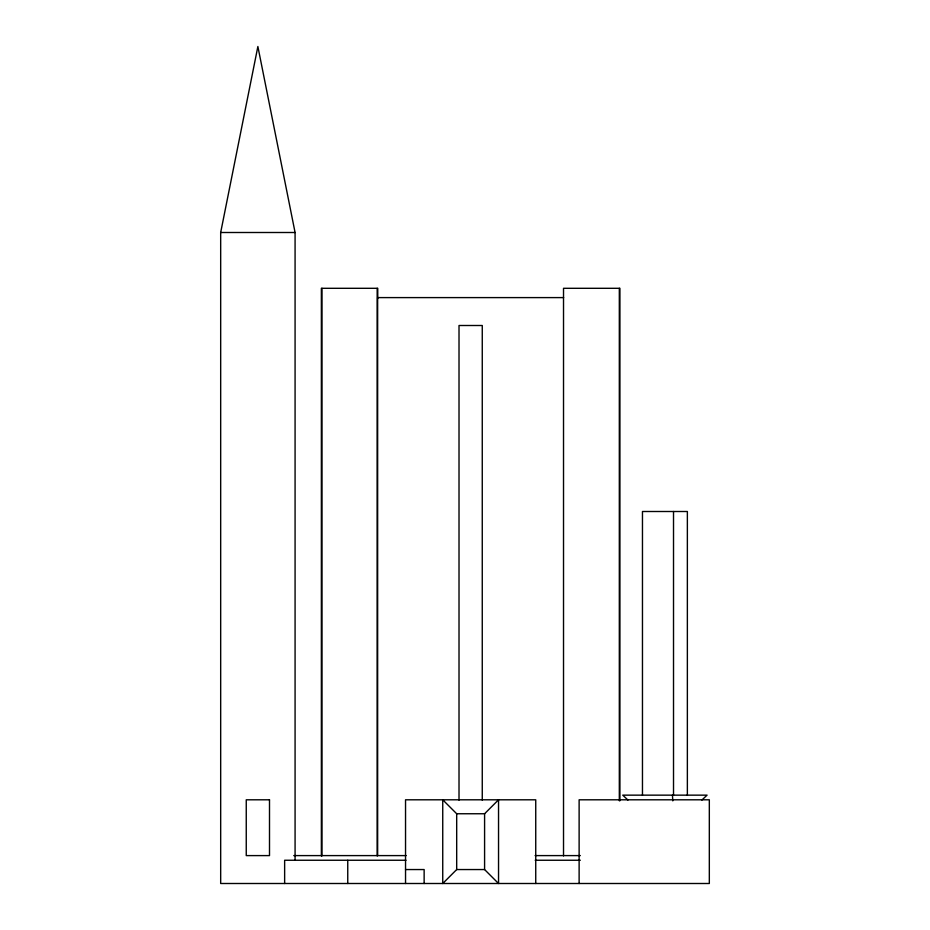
<?xml version="1.0" encoding="UTF-8"?>
<svg xmlns="http://www.w3.org/2000/svg" width="930" height="930" viewBox="0 0 930 930"><rect width="100%" height="100%" fill="white"/><g stroke="black" fill="none" stroke-linecap="round" stroke-linejoin="round"><path stroke-width="1.4" d="M579.123 883.5L579.123 799.8L709.323 799.8L709.323 883.5L220.677 883.5L220.677 232.5L257.877 46.5L295.077 232.5L295.077 860.25M484.588 813.75L498.538 799.8L498.538 883.5L484.588 869.55L484.588 813.75L456.688 813.75L442.738 799.8L442.738 883.5L456.688 869.55L456.688 813.75M701.883 800.044L707.067 795.15L622.763 795.15L627.948 800.044M220.677 232.5L295.077 232.5M563.638 297.6L377.638 297.6L377.638 855.6M293.741 855.6L406.166 855.6M535.099 855.6L580.332 855.6M406.015 860.25L284.638 860.25L284.638 883.5M535.203 860.25L580.332 860.25M405.538 869.55L424.138 869.55L424.138 883.5M456.688 869.55L484.588 869.55M672.46 795.15L672.785 800.87M687.363 795.15L687.363 511.5L642.467 511.5L642.467 795.15M673.518 511.5L673.518 795.15M619.903 800.753L619.903 288.3L563.522 288.3L563.522 855.914M619.322 288.3L619.322 800.753M535.738 883.5L535.738 799.8L405.538 799.8L405.538 883.5M482.263 800.125L482.263 325.5L459.013 325.5L459.013 800.125M377.754 298.46L377.754 288.3L321.373 288.3L321.373 855.914M377.173 288.3L377.173 855.914M347.75 860.25L347.75 883.5M321.954 288.3L321.954 855.914M269.502 799.8L246.252 799.8L246.252 855.6L269.502 855.6L269.502 799.8"/></g></svg>
